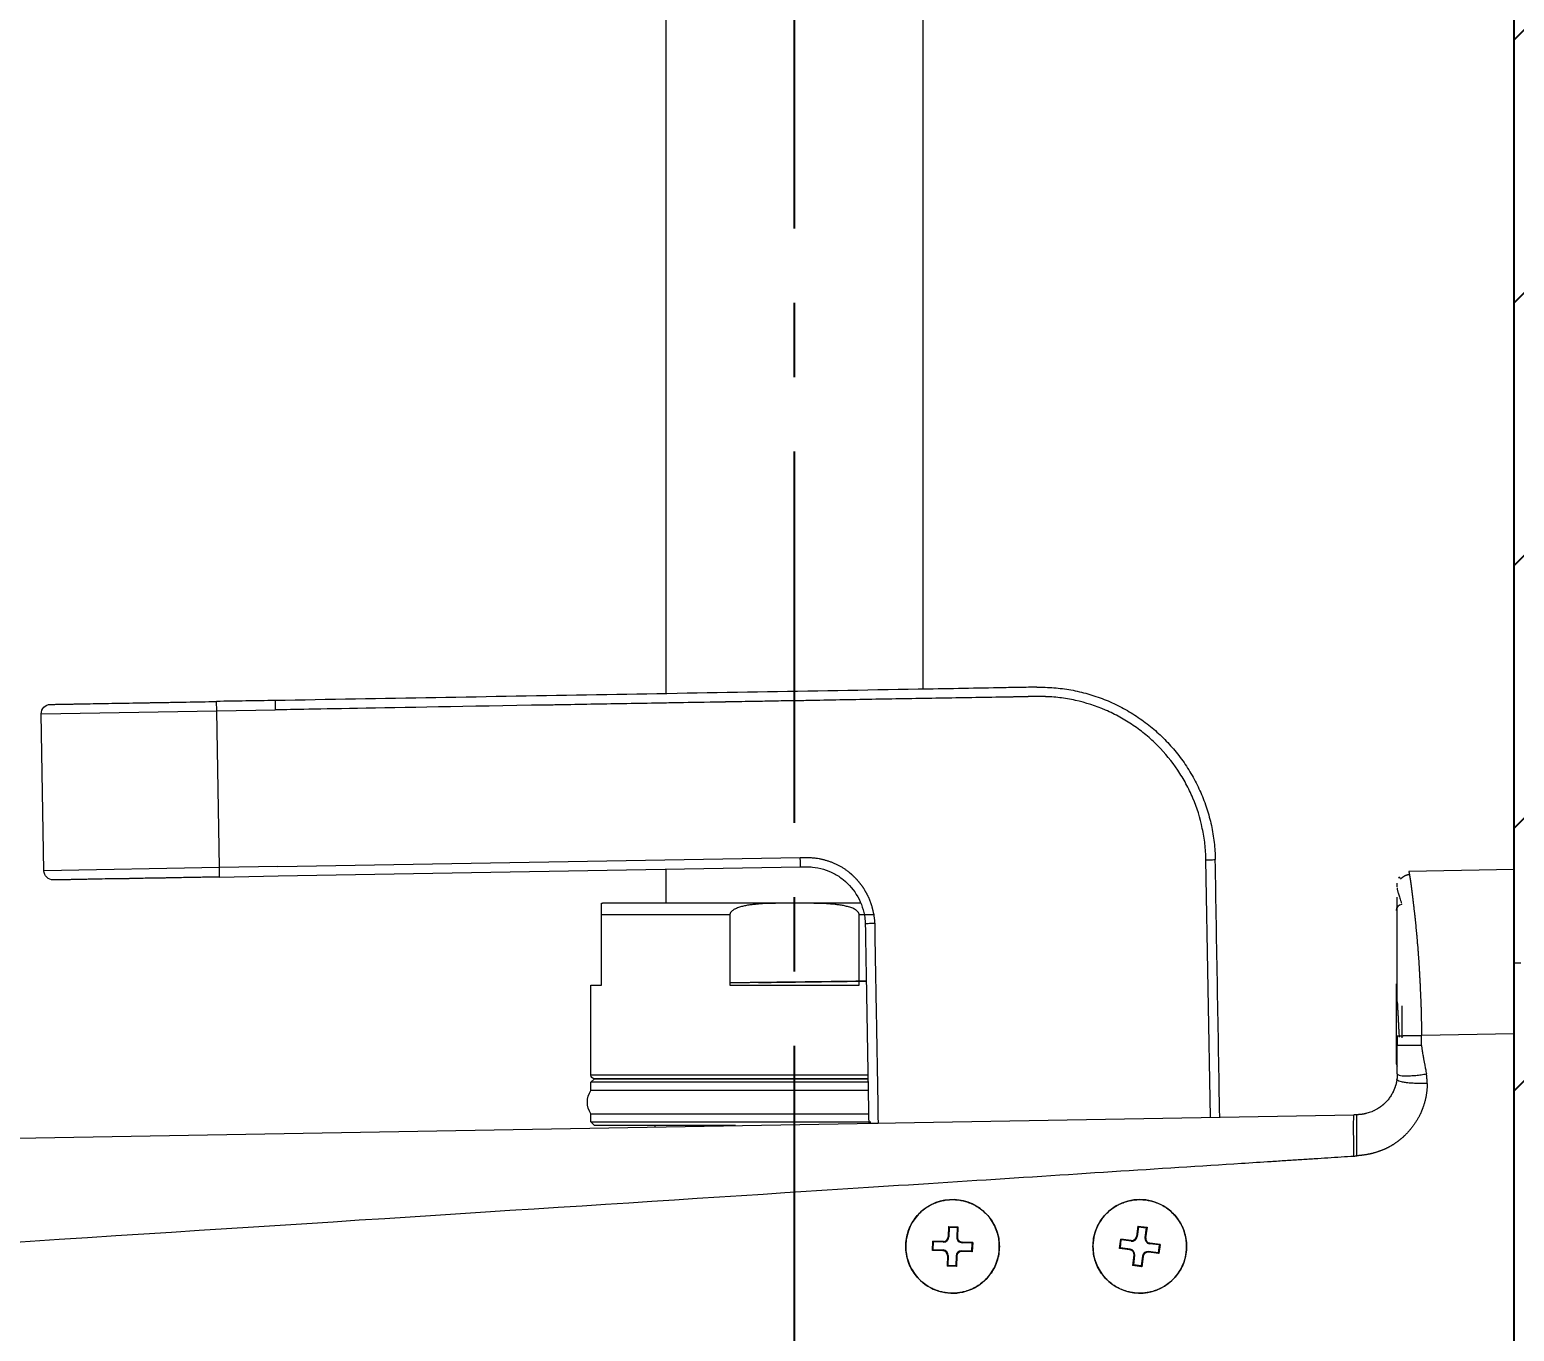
# Model space of a CAD drawing. Header units: millimetres. Extents: x 11618 to 13994, y -5897 to -2537.
# Drawn here: x 13408 to 13534.9, y -4707.7 to -4596.5 of the extents above; entities that cross this region are included whole.
import ezdxf

# ---------------------------------------------------------------- set-up
doc = ezdxf.new("R2010")
doc.units = ezdxf.units.MM
doc.linetypes.add('CENTERX2', pattern=[101.6, 63.5, -12.7, 12.7, -12.7])
doc.layers.add('CENTER', color=1, linetype='CENTERX2')
doc.layers.add('hatch', color=2, linetype='Continuous')
doc.layers.add('DIM', color=3, linetype='Continuous', lineweight=13)
doc.styles.get("Standard").update_dxf_attribs({"font": 'arial.ttf'})
doc.dimstyles.get("Standard").update_dxf_attribs({"dimtxt": 0.18, "dimasz": 0.18, "dimexe": 0.18, "dimexo": 0.0625, "dimgap": 0.09, "dimtad": 0, "dimtih": 1, "dimtoh": 1, "dimdec": 1, "dimdsep": 46, "dimtxsty": 'Standard', "dimcen": 0.09, "dimadec": 0, "dimazin": 0, "dimtfac": 1, "dimtdec": 1, "dimtofl": 0, "dimtmove": 0, "dimatfit": 3, "dimfxl": 1, "dimtolj": 1, "dimtzin": 0, "dimarcsym": 0})

# ---------------------------------------------------------------- blocks, each defined once
blk = doc.blocks.new('*D5')
at = {"layer": 'Defpoints', "color": 0, "transparency": 16777216}
for p in [(13534.89, -4567.2), (13534.89, -4567.2), (13403.88, -4691.73)]:
    blk.add_point(p, dxfattribs=at)
at = {"layer": 'DIM', "color": 0, "lineweight": -2, "transparency": 16777216}
for p, q in [((13403.88, -4567.2), (13385.88, -4567.2)), ((13403.88, -4691.67), (13403.88, -4567.02)), ((13516.89, -4567.2), (13421.88, -4567.2)), ((13534.89, -4567.13), (13534.89, -4567.02))]:
    blk.add_line(p, q, dxfattribs=at)
at = {"layer": 'DIM', "color": 0, "transparency": 16777216}
for points in [[(13421.88, -4564.2), (13421.88, -4570.2), (13403.88, -4567.2)], [(13516.89, -4564.2), (13516.89, -4570.2), (13534.89, -4567.2)]]:
    blk.add_solid(points, dxfattribs=at)
at = {"layer": 'DIM', "color": 3, "transparency": 16777216, "insert": (13363.58, -4567.2), "char_height": 18, "attachment_point": 5}
blk.add_mtext('\\A1;131', dxfattribs=at)

msp = doc.modelspace()

# ---------------------------------------------------------------- hatches: boundary and pattern name
at = {"layer": 'hatch'}
h = msp.add_hatch(dxfattribs=at)
h.set_pattern_fill('ANSI31', color=256, scale=5)
h.set_pattern_definition([(45, (-1601.865, 0), (-11.22532, 11.22532), [])])
h.paths.add_polyline_path([(13534.89, -5533.88), (13584.89, -5533.88), (13584.89, -3463.31), (13534.89, -3463.31)])

# ---------------------------------------------------------------- linework, layer by layer
msp.add_line((13534.89, -5533.88), (13534.89, -3391.9))
at = {"linetype": 'Continuous', "lineweight": 18, "extrusion": (-1, -2.22045e-16, 0)}
for p, q in [((13462.39, -4182.7), (13462.39, -4653.2)), ((13484.39, -4652.82), (13484.39, -4182.72)), ((13409.25, -4668.34), (13409.02, -4654.94)), ((13429.26, -4668.79), (13473.89, -4668.01)), ((13462.39, -4668.21), (13462.39, -4671.1)), ((13534.89, -4668.24), (13525.87, -4668.4)), ((13534.89, -4682.27), (13534.89, -4668.24)), ((13424.26, -4668.88), (13429.26, -4668.79)), ((13456.89, -4678.11), (13456.89, -4672.11)), ((13479.04, -4671.11), (13456.99, -4671.11)), ((13467.87, -4672.11), (13467.87, -4678.11)), ((13478.92, -4678.11), (13478.92, -4672.11)), ((13535.44, -4676.24), (13534.89, -4676.24)), ((13455.99, -4678.11), (13456.89, -4678.11)), ((13455.99, -4685.81), (13455.99, -4678.11)), ((13467.87, -4678.11), (13478.92, -4678.11)), ((13524.79, -4678), (13524.79, -4684.74)), ((13534.89, -4809.73), (13534.89, -4682.27)), ((13455.99, -4686.41), (13456.29, -4686.11)), ((13456.29, -4686.11), (13479.71, -4686.11)), ((13479.67, -4686.11), (13456.29, -4686.11)), ((13479.67, -4686.41), (13455.99, -4686.41)), ((13455.99, -4687.11), (13455.99, -4686.41)), ((13479.68, -4687.11), (13455.99, -4687.11)), ((13404.37, -4691.23), (13521.19, -4689.19)), ((13455.99, -4689.81), (13455.99, -4689.11)), ((13455.99, -4689.11), (13479.76, -4689.11)), ((13456.29, -4690.11), (13455.99, -4689.81)), ((13455.99, -4689.81), (13479.92, -4689.81)), ((13468.35, -4690.11), (13456.29, -4690.11)), ((13461.49, -4690.23), (13461.49, -4690.11)), ((13486.55, -4698.73), (13486.52, -4699.63)), ((13486.61, -4698.79), (13486.55, -4698.73)), ((13486.55, -4698.73), (13487.35, -4698.76)), ((13486.61, -4698.79), (13486.58, -4699.63)), ((13486.61, -4698.79), (13487.29, -4698.82)), ((13487.29, -4698.82), (13487.26, -4699.65)), ((13487.29, -4698.82), (13487.35, -4698.76)), ((13487.35, -4698.76), (13487.32, -4699.66)), ((13502.72, -4698.7), (13502.6, -4699.6)), ((13502.77, -4698.77), (13502.66, -4699.6)), ((13502.77, -4698.77), (13502.72, -4698.7)), ((13502.72, -4698.7), (13503.51, -4698.81)), ((13502.77, -4698.77), (13503.44, -4698.86)), ((13503.51, -4698.81), (13503.39, -4699.7)), ((13503.44, -4698.86), (13503.51, -4698.81)), ((13485.18, -4700.78), (13485.21, -4699.98)), ((13485.27, -4700.05), (13485.21, -4699.98)), ((13486.11, -4700.01), (13485.21, -4699.98)), ((13485.24, -4700.72), (13485.27, -4700.05)), ((13486.1, -4700.08), (13485.27, -4700.05)), ((13488.61, -4700.1), (13487.71, -4700.07)), ((13501.15, -4700.62), (13501.26, -4699.82)), ((13501.23, -4700.56), (13501.31, -4699.89)), ((13502.15, -4699.94), (13501.26, -4699.82)), ((13501.31, -4699.89), (13501.26, -4699.82)), ((13502.14, -4700), (13501.31, -4699.89)), ((13503.44, -4698.86), (13503.33, -4699.69)), ((13485.24, -4700.72), (13485.18, -4700.78)), ((13486.08, -4700.81), (13485.18, -4700.78)), ((13486.08, -4700.75), (13485.24, -4700.72)), ((13486.46, -4701.23), (13486.43, -4702.13)), ((13486.53, -4701.23), (13486.5, -4702.07)), ((13487.2, -4701.25), (13487.17, -4702.09)), ((13487.26, -4701.25), (13487.23, -4702.15)), ((13488.52, -4700.84), (13487.68, -4700.81)), ((13488.58, -4700.9), (13487.68, -4700.87)), ((13488.54, -4700.16), (13487.7, -4700.13)), ((13488.54, -4700.16), (13488.52, -4700.84)), ((13488.52, -4700.84), (13488.58, -4700.9)), ((13488.54, -4700.16), (13488.61, -4700.1)), ((13488.61, -4700.1), (13488.58, -4700.9)), ((13501.23, -4700.56), (13501.15, -4700.62)), ((13502.05, -4700.73), (13501.15, -4700.62)), ((13502.06, -4700.67), (13501.23, -4700.56)), ((13502.39, -4701.18), (13502.27, -4702.07)), ((13502.45, -4701.19), (13502.35, -4702.02)), ((13503.12, -4701.28), (13503.01, -4702.11)), ((13503.18, -4701.29), (13503.07, -4702.18)), ((13504.53, -4701.06), (13503.63, -4700.94)), ((13504.47, -4700.99), (13503.64, -4700.88)), ((13504.56, -4700.32), (13503.73, -4700.21)), ((13504.63, -4700.27), (13503.74, -4700.15)), ((13504.56, -4700.32), (13504.47, -4700.99)), ((13504.47, -4700.99), (13504.53, -4701.06)), ((13504.63, -4700.27), (13504.53, -4701.06)), ((13504.56, -4700.32), (13504.63, -4700.27)), ((13486.5, -4702.07), (13486.43, -4702.13)), ((13487.23, -4702.15), (13486.43, -4702.13)), ((13487.17, -4702.09), (13486.5, -4702.07)), ((13487.17, -4702.09), (13487.23, -4702.15)), ((13502.35, -4702.02), (13502.27, -4702.07)), ((13503.07, -4702.18), (13502.27, -4702.07)), ((13503.01, -4702.11), (13502.35, -4702.02)), ((13503.01, -4702.11), (13503.07, -4702.18))]:
    msp.add_line(p, q, dxfattribs=at)
at = {"linetype": 'Continuous', "lineweight": 13, "extrusion": (-1, -2.22045e-16, 0)}
for p, q in [((13424.02, -4654.68), (13424, -4653.88)), ((13409.02, -4654.94), (13424.02, -4654.68)), ((13424.02, -4654.68), (13429.01, -4654.6)), ((13424.25, -4668.08), (13424.02, -4654.68)), ((13424.25, -4668.08), (13409.25, -4668.34)), ((13429.25, -4667.99), (13424.25, -4668.08)), ((13424.26, -4668.88), (13424.25, -4668.08)), ((13429.25, -4667.99), (13473.88, -4667.21)), ((13508.92, -4689.41), (13508.54, -4667.41)), ((13467.87, -4672.11), (13456.89, -4672.11)), ((13480.21, -4672.11), (13478.92, -4672.11)), ((13525.29, -4679.89), (13525.29, -4682.61)), ((13534.89, -4682.27), (13526.96, -4682.41)), ((13479.66, -4685.81), (13455.99, -4685.81)), ((13486.1, -4700.08), (13486.11, -4700.01)), ((13486.58, -4699.63), (13486.52, -4699.63)), ((13487.26, -4699.65), (13487.32, -4699.66)), ((13487.7, -4700.13), (13487.71, -4700.07)), ((13502.14, -4700), (13502.15, -4699.94)), ((13502.66, -4699.6), (13502.6, -4699.6)), ((13503.33, -4699.69), (13503.39, -4699.7)), ((13486.08, -4700.75), (13486.08, -4700.81)), ((13486.53, -4701.23), (13486.46, -4701.23)), ((13487.2, -4701.25), (13487.26, -4701.25)), ((13487.68, -4700.81), (13487.68, -4700.87)), ((13502.06, -4700.67), (13502.05, -4700.73)), ((13502.45, -4701.19), (13502.39, -4701.18)), ((13503.12, -4701.28), (13503.18, -4701.29)), ((13503.64, -4700.88), (13503.63, -4700.94)), ((13503.73, -4700.21), (13503.74, -4700.15))]:
    msp.add_line(p, q, dxfattribs=at)
at = {"linetype": 'Continuous', "lineweight": 18, "extrusion": (0, 0, -1)}
for centre, radius, start, end in [((-13409.82, -4654.93), 0.8, 359, 89), ((-13410.05, -4668.33), 0.8, 269, 359), ((-13456.99, -4672.11), 1, 84.2608, 90), ((-13456.29, -4685.81), 0.3, 270, 0), ((-13457.51, -4688.11), 1.82, 326.6015, 33.3985)]:
    msp.add_arc(centre, radius, start, end, dxfattribs=at)
at = {"linetype": 'Continuous', "lineweight": 18}
for centre, radius, start, end in [((13525.29, -4671.74), 0.5, 90, 180), ((13525.29, -4684.74), 0.5, 180, 215.28), ((13486.89, -4700.44), 4, 357.9645, 177.9645), ((13502.89, -4700.44), 4, 352.5358, 172.5358), ((13486.12, -4699.61), 0.463, 267.9645, 357.9645), ((13486.12, -4699.61), 0.4, 267.9645, 357.9645), ((13487.72, -4699.67), 0.463, 177.9645, 267.9645), ((13487.72, -4699.67), 0.4, 177.9645, 267.9645), ((13502.89, -4700.44), 4, 172.5358, 352.5358), ((13502.2, -4699.54), 0.463, 262.5358, 352.5358), ((13502.2, -4699.54), 0.4, 262.5358, 352.5358), ((13503.79, -4699.75), 0.463, 172.5358, 262.5358), ((13503.79, -4699.75), 0.4, 172.5358, 262.5358), ((13486.89, -4700.44), 4, 177.9645, 357.9645), ((13486.06, -4701.21), 0.463, 357.9645, 87.9645), ((13486.06, -4701.21), 0.4, 357.9645, 87.9645), ((13487.66, -4701.27), 0.463, 87.9645, 177.9645), ((13487.66, -4701.27), 0.4, 87.9645, 177.9645), ((13502, -4701.13), 0.4, 352.5358, 82.5358), ((13502, -4701.13), 0.463, 352.5358, 82.5358), ((13503.58, -4701.34), 0.463, 82.5358, 172.5358), ((13503.58, -4701.34), 0.4, 82.5358, 172.5358)]:
    msp.add_arc(centre, radius, start, end, dxfattribs=at)
for points, degree, knots in [([(13494.08, -4652.66), (13493.99, -4652.66), (13493.76, -4652.66), (13493.25, -4652.67), (13492.54, -4652.69), (13491.68, -4652.7), (13489.97, -4652.73), (13487.39, -4652.78), (13480.52, -4652.9), (13470.22, -4653.08), (13451.9, -4653.4), (13438.16, -4653.64), (13429, -4653.8)], 3, [0, 0, 0, 0, 0.003853, 0.01045, 0.023644, 0.036838, 0.050032, 0.102808, 0.155584, 0.366688, 0.577792, 1, 1, 1, 1]), ([(13494.08, -4652.66), (13494.57, -4652.65), (13495.06, -4652.67), (13496.04, -4652.75), (13496.53, -4652.81), (13497.49, -4652.98), (13497.97, -4653.1), (13498.92, -4653.36), (13499.38, -4653.52), (13500.3, -4653.88), (13500.74, -4654.08), (13501.62, -4654.53), (13502.04, -4654.78), (13502.87, -4655.31), (13503.27, -4655.59), (13504.04, -4656.2), (13504.41, -4656.53), (13505.12, -4657.21), (13505.45, -4657.57), (13506.09, -4658.31), (13506.39, -4658.7), (13506.95, -4659.51), (13507.21, -4659.93), (13507.68, -4660.78), (13507.9, -4661.22), (13508.29, -4662.12), (13508.47, -4662.58), (13508.77, -4663.52), (13508.9, -4663.99), (13509.11, -4664.95), (13509.19, -4665.44), (13509.3, -4666.41), (13509.33, -4666.9), (13509.34, -4667.39)], 3, [0, 0, 0, 0, 0.0625, 0.0625, 0.125, 0.125, 0.1875, 0.1875, 0.25, 0.25, 0.3125, 0.3125, 0.375, 0.375, 0.4375, 0.4375, 0.5, 0.5, 0.5625, 0.5625, 0.625, 0.625, 0.6875, 0.6875, 0.75, 0.75, 0.8125, 0.8125, 0.875, 0.875, 0.9375, 0.9375, 1, 1, 1, 1]), ([(13409.8, -4654.13), (13409.8, -4654.13), (13409.83, -4654.13), (13409.92, -4654.13), (13409.98, -4654.13), (13410.01, -4654.13), (13410.02, -4654.13), (13410.03, -4654.13), (13410.04, -4654.13), (13410.12, -4654.13), (13410.28, -4654.12), (13410.52, -4654.12), (13410.66, -4654.12), (13410.73, -4654.11), (13410.76, -4654.11), (13410.78, -4654.11), (13410.79, -4654.11), (13410.98, -4654.11), (13411.27, -4654.11), (13411.68, -4654.1), (13411.89, -4654.09), (13411.99, -4654.09), (13412.05, -4654.09), (13412.08, -4654.09), (13412.65, -4654.08), (13413.27, -4654.07), (13414.31, -4654.05), (13414.85, -4654.04), (13415.53, -4654.03), (13415.88, -4654.02), (13416.03, -4654.02), (13416.13, -4654.02), (13416.18, -4654.02), (13416.63, -4654.01), (13417.25, -4654), (13418, -4653.99), (13418.39, -4653.98), (13418.58, -4653.98), (13418.66, -4653.98), (13418.72, -4653.98), (13418.75, -4653.97), (13419.2, -4653.97), (13419.85, -4653.96), (13420.63, -4653.94), (13421.02, -4653.93), (13421.22, -4653.93), (13421.31, -4653.93), (13421.36, -4653.93), (13421.39, -4653.93), (13422.27, -4653.91), (13423.13, -4653.9), (13424, -4653.88)], 3, [0, 0, 0, 0, 0.0625, 0.09375, 0.109375, 0.117187, 0.121094, 0.121094, 0.125, 0.125, 0.1875, 0.21875, 0.234375, 0.242187, 0.246094, 0.246094, 0.25, 0.25, 0.3125, 0.34375, 0.359375, 0.367187, 0.367187, 0.375, 0.375, 0.5, 0.5, 0.5625, 0.59375, 0.609375, 0.617187, 0.617187, 0.625, 0.625, 0.6875, 0.71875, 0.734375, 0.742188, 0.746094, 0.746094, 0.75, 0.75, 0.8125, 0.84375, 0.859375, 0.867188, 0.871094, 0.871094, 0.875, 0.875, 1, 1, 1, 1]), ([(13473.88, -4667.21), (13475.17, -4667.15), (13477.31, -4667.84), (13478.17, -4668.57), (13478.58, -4668.93), (13478.95, -4669.38), (13479.32, -4669.85), (13479.58, -4670.36), (13479.86, -4670.89), (13480.02, -4671.51), (13480.18, -4672.11), (13480.24, -4672.82)], 2, [0, 0, 0, 0.25, 0.5, 0.5, 0.625, 0.625, 0.75, 0.75, 0.875, 0.875, 1, 1, 1]), ([(13473.89, -4668.01), (13473.99, -4668.01), (13474.14, -4668.01), (13474.29, -4668.01), (13474.35, -4668.01)], 3, [0, 0, 0, 0, 0.611865, 1, 1, 1, 1]), ([(13474.35, -4668.01), (13474.38, -4668.01), (13474.45, -4668.01), (13474.56, -4668.01), (13474.72, -4668.01), (13475.15, -4668.04), (13475.87, -4668.19), (13476.76, -4668.55), (13477.84, -4669.25), (13478.9, -4670.51), (13479.36, -4671.9), (13479.43, -4672.69), (13479.43, -4672.85)], 3, [0, 0, 0, 0, 0.011297, 0.026744, 0.042191, 0.073085, 0.196661, 0.320238, 0.443815, 0.690968, 0.938121, 1, 1, 1, 1]), ([(13424.26, -4668.88), (13423.83, -4668.89), (13423.18, -4668.9), (13422.43, -4668.91), (13422.05, -4668.92), (13421.87, -4668.92), (13421.79, -4668.92), (13421.73, -4668.92), (13421.71, -4668.93), (13421.23, -4668.93), (13420.56, -4668.95), (13419.79, -4668.96), (13419.41, -4668.97), (13419.22, -4668.97), (13419.14, -4668.97), (13419.09, -4668.97), (13419.07, -4668.97), (13418.59, -4668.98), (13417.94, -4668.99), (13417.21, -4669), (13416.85, -4669.01), (13416.7, -4669.01), (13416.59, -4669.01), (13416.55, -4669.02), (13415.67, -4669.03), (13414.92, -4669.04), (13413.88, -4669.06), (13413.39, -4669.07), (13412.87, -4669.08), (13412.62, -4669.08), (13412.52, -4669.09), (13412.45, -4669.09), (13412.41, -4669.09), (13412.12, -4669.09), (13411.76, -4669.1), (13411.39, -4669.11), (13411.22, -4669.11), (13411.14, -4669.11), (13411.11, -4669.11), (13411.08, -4669.11), (13411.07, -4669.11), (13410.89, -4669.11), (13410.67, -4669.12), (13410.47, -4669.12), (13410.38, -4669.12), (13410.34, -4669.12), (13410.32, -4669.12), (13410.31, -4669.12), (13410.31, -4669.12), (13410.14, -4669.13), (13410.07, -4669.13), (13410.07, -4669.13)], 3, [0, 0, 0, 0, 0.062509, 0.093763, 0.10939, 0.117204, 0.121111, 0.121111, 0.125018, 0.125018, 0.187527, 0.218781, 0.234408, 0.242222, 0.246129, 0.246129, 0.250035, 0.250035, 0.312544, 0.343799, 0.359426, 0.367239, 0.367239, 0.375053, 0.375053, 0.500071, 0.500071, 0.56258, 0.593834, 0.609461, 0.617275, 0.617275, 0.625088, 0.625088, 0.687597, 0.718852, 0.734479, 0.742292, 0.746199, 0.746199, 0.750106, 0.750106, 0.812615, 0.843869, 0.859496, 0.86731, 0.871217, 0.871217, 0.875124, 0.875124, 1, 1, 1, 1]), ([(13524.89, -4669.72), (13524.89, -4669.72), (13524.89, -4669.57), (13524.89, -4669.49), (13524.89, -4669.42), (13524.89, -4669.4)], 2, [0, 0, 0, 0.000062, 0.500031, 0.500031, 1, 1, 1]), ([(13525.87, -4668.4), (13525.87, -4668.4), (13525.87, -4668.4), (13525.87, -4668.4), (13525.88, -4668.4), (13525.88, -4668.4), (13525.88, -4668.4), (13525.88, -4668.4), (13525.88, -4668.4), (13525.88, -4668.41), (13525.88, -4668.41), (13525.88, -4668.41), (13525.88, -4668.41), (13525.88, -4668.42), (13525.88, -4668.42), (13525.88, -4668.43), (13525.88, -4668.43), (13525.88, -4668.43), (13525.88, -4668.44), (13525.89, -4668.45), (13525.89, -4668.45), (13525.89, -4668.46), (13525.89, -4668.46), (13525.89, -4668.47), (13525.89, -4668.48), (13525.89, -4668.49), (13525.9, -4668.49), (13525.9, -4668.5), (13525.9, -4668.51), (13525.9, -4668.52), (13525.9, -4668.53), (13525.91, -4668.54), (13525.91, -4668.55), (13525.91, -4668.56), (13525.91, -4668.58), (13525.92, -4668.59), (13525.92, -4668.6), (13525.92, -4668.62), (13525.92, -4668.63), (13525.93, -4668.64), (13525.93, -4668.66), (13525.93, -4668.68), (13525.93, -4668.69), (13525.94, -4668.71), (13525.94, -4668.73), (13525.94, -4668.75), (13525.95, -4668.76), (13525.95, -4668.78), (13525.95, -4668.8), (13525.96, -4668.82), (13525.96, -4668.85), (13525.96, -4668.87), (13525.97, -4668.89), (13525.97, -4668.91), (13525.97, -4668.94), (13525.98, -4668.96), (13525.98, -4668.99), (13525.99, -4669.01), (13525.99, -4669.04), (13525.99, -4669.07), (13526, -4669.1), (13526, -4669.13), (13526.01, -4669.16), (13526.01, -4669.19), (13526.02, -4669.22), (13526.02, -4669.25), (13526.03, -4669.28), (13526.03, -4669.32), (13526.04, -4669.35), (13526.04, -4669.39), (13526.05, -4669.42), (13526.05, -4669.46), (13526.06, -4669.5), (13526.06, -4669.54), (13526.07, -4669.58), (13526.07, -4669.62), (13526.08, -4669.66), (13526.08, -4669.7), (13526.09, -4669.74), (13526.1, -4669.79), (13526.1, -4669.83), (13526.11, -4669.88), (13526.11, -4669.93), (13526.12, -4669.98), (13526.13, -4670.02), (13526.13, -4670.07), (13526.14, -4670.13), (13526.15, -4670.18), (13526.15, -4670.23), (13526.16, -4670.28), (13526.17, -4670.34), (13526.17, -4670.4), (13526.18, -4670.45), (13526.19, -4670.51), (13526.19, -4670.57), (13526.2, -4670.63), (13526.21, -4670.69), (13526.22, -4670.75), (13526.22, -4670.82), (13526.23, -4670.88), (13526.24, -4670.95), (13526.25, -4671.01), (13526.26, -4671.08), (13526.26, -4671.15), (13526.27, -4671.22), (13526.28, -4671.29), (13526.29, -4671.36), (13526.3, -4671.44), (13526.31, -4671.51), (13526.31, -4671.59), (13526.32, -4671.66), (13526.33, -4671.74), (13526.34, -4671.82), (13526.35, -4671.9), (13526.36, -4671.98), (13526.37, -4672.07), (13526.38, -4672.15), (13526.39, -4672.24), (13526.4, -4672.32), (13526.41, -4672.41), (13526.42, -4672.51), (13526.43, -4672.62), (13526.44, -4672.75), (13526.46, -4672.88), (13526.47, -4673.01), (13526.48, -4673.14), (13526.49, -4673.27), (13526.51, -4673.4), (13526.52, -4673.53), (13526.53, -4673.67), (13526.54, -4673.8), (13526.56, -4673.93), (13526.57, -4674.07), (13526.58, -4674.2), (13526.59, -4674.34), (13526.6, -4674.48), (13526.61, -4674.61), (13526.63, -4674.75), (13526.64, -4674.89), (13526.65, -4675.02), (13526.66, -4675.16), (13526.67, -4675.3), (13526.68, -4675.44), (13526.69, -4675.58), (13526.7, -4675.72), (13526.71, -4675.86), (13526.72, -4675.99), (13526.73, -4676.13), (13526.74, -4676.27), (13526.75, -4676.41), (13526.75, -4676.55), (13526.76, -4676.69), (13526.77, -4676.83), (13526.78, -4676.97), (13526.79, -4677.11), (13526.8, -4677.25), (13526.8, -4677.38), (13526.81, -4677.52), (13526.82, -4677.66), (13526.83, -4677.8), (13526.83, -4677.93), (13526.84, -4678.07), (13526.85, -4678.21), (13526.85, -4678.34), (13526.86, -4678.48), (13526.86, -4678.62), (13526.87, -4678.75), (13526.88, -4678.89), (13526.88, -4679.02), (13526.89, -4679.15), (13526.89, -4679.29), (13526.9, -4679.42), (13526.9, -4679.55), (13526.91, -4679.68), (13526.91, -4679.82), (13526.92, -4679.95), (13526.92, -4680.08), (13526.92, -4680.2), (13526.93, -4680.33), (13526.93, -4680.46), (13526.93, -4680.59), (13526.94, -4680.72), (13526.94, -4680.84), (13526.94, -4680.97), (13526.94, -4681.09), (13526.95, -4681.22), (13526.95, -4681.34), (13526.95, -4681.46), (13526.95, -4681.58), (13526.95, -4681.7), (13526.95, -4681.82), (13526.95, -4681.94), (13526.96, -4682.06), (13526.96, -4682.18), (13526.96, -4682.3), (13526.96, -4682.37), (13526.96, -4682.41)], 3, [0, 0, 0, 0, 0.002665, 0.005355, 0.008072, 0.010815, 0.013584, 0.016378, 0.019199, 0.022046, 0.024918, 0.027817, 0.030742, 0.033692, 0.036669, 0.039672, 0.042701, 0.045755, 0.048836, 0.051943, 0.055076, 0.058235, 0.06142, 0.064631, 0.067868, 0.071131, 0.07442, 0.077735, 0.081076, 0.084443, 0.087836, 0.091255, 0.094701, 0.098172, 0.101669, 0.105193, 0.108742, 0.112318, 0.11592, 0.119547, 0.123201, 0.126881, 0.130587, 0.134318, 0.138076, 0.14186, 0.145671, 0.149507, 0.153369, 0.157257, 0.161172, 0.165112, 0.169078, 0.173071, 0.17709, 0.181134, 0.185205, 0.189302, 0.193425, 0.197574, 0.201749, 0.20595, 0.210177, 0.214431, 0.21871, 0.223015, 0.227347, 0.231705, 0.236088, 0.240498, 0.244934, 0.249396, 0.253884, 0.258398, 0.262938, 0.267505, 0.272097, 0.276716, 0.28136, 0.286031, 0.290728, 0.29545, 0.300199, 0.304974, 0.309775, 0.314603, 0.319456, 0.324335, 0.329241, 0.334172, 0.33913, 0.344114, 0.349124, 0.35416, 0.359222, 0.36431, 0.369424, 0.374565, 0.379731, 0.384924, 0.390142, 0.395387, 0.400658, 0.405955, 0.411278, 0.416627, 0.422002, 0.427404, 0.432831, 0.438285, 0.443764, 0.44927, 0.454802, 0.46036, 0.465944, 0.471554, 0.477191, 0.482853, 0.488541, 0.494256, 0.499997, 0.508075, 0.516116, 0.524118, 0.532081, 0.540006, 0.547893, 0.555742, 0.563552, 0.571324, 0.579058, 0.586753, 0.594411, 0.602029, 0.60961, 0.617152, 0.624657, 0.632122, 0.63955, 0.646939, 0.65429, 0.661603, 0.668878, 0.676115, 0.683313, 0.690473, 0.697595, 0.704679, 0.711724, 0.718732, 0.725701, 0.732632, 0.739525, 0.74638, 0.753197, 0.759975, 0.766716, 0.773418, 0.780083, 0.786709, 0.793297, 0.799848, 0.80636, 0.812834, 0.81927, 0.825668, 0.832028, 0.83835, 0.844635, 0.850881, 0.857089, 0.863259, 0.869392, 0.875486, 0.881543, 0.887561, 0.893542, 0.899485, 0.90539, 0.911257, 0.917087, 0.922878, 0.928632, 0.934348, 0.940027, 0.945667, 0.95127, 0.956835, 0.962362, 0.967852, 0.973304, 0.978719, 0.984095, 0.989434, 0.994736, 1, 1, 1, 1]), ([(13524.89, -4679.52), (13524.89, -4678.62), (13524.89, -4677.77), (13524.89, -4676.82), (13524.89, -4675.98), (13524.89, -4675.18), (13524.89, -4674.46), (13524.89, -4673.16), (13524.89, -4672.15), (13524.89, -4671.41), (13524.89, -4670.85), (13524.89, -4670.73), (13524.89, -4670.61)], 2, [0, 0, 0, 0.10994, 0.10994, 0.243402, 0.243402, 0.376864, 0.376864, 0.643789, 0.643789, 0.910714, 0.910714, 1, 1, 1]), ([(13456.89, -4672.11), (13456.89, -4672.08), (13456.89, -4672.05), (13456.89, -4672), (13456.89, -4671.99), (13456.89, -4671.96), (13456.89, -4671.95), (13456.89, -4671.92), (13456.89, -4671.91), (13456.89, -4671.88), (13456.89, -4671.87), (13456.89, -4671.83), (13456.89, -4671.81), (13456.89, -4671.77), (13456.89, -4671.75), (13456.89, -4671.72), (13456.89, -4671.71), (13456.89, -4671.7), (13456.89, -4671.69), (13456.89, -4671.65), (13456.89, -4671.62), (13456.89, -4671.56), (13456.89, -4671.54), (13456.89, -4671.5), (13456.89, -4671.48), (13456.89, -4671.44), (13456.89, -4671.42), (13456.89, -4671.39), (13456.89, -4671.38), (13456.89, -4671.34), (13456.89, -4671.31), (13456.89, -4671.27), (13456.89, -4671.26), (13456.89, -4671.23), (13456.89, -4671.21), (13456.89, -4671.19), (13456.89, -4671.18), (13456.89, -4671.16), (13456.89, -4671.15), (13456.89, -4671.13), (13456.89, -4671.13), (13456.89, -4671.12), (13456.89, -4671.12), (13456.89, -4671.12), (13456.89, -4671.11), (13456.89, -4671.11)], 3, [0, 0, 0, 0, 0.015665, 0.015665, 0.023497, 0.023497, 0.031329, 0.031329, 0.039161, 0.039161, 0.046994, 0.046994, 0.062658, 0.062658, 0.078323, 0.078323, 0.086155, 0.086155, 0.093987, 0.093987, 0.125316, 0.125316, 0.156645, 0.156645, 0.187974, 0.187974, 0.219304, 0.219304, 0.250633, 0.250633, 0.313291, 0.313291, 0.375949, 0.375949, 0.438607, 0.438607, 0.501265, 0.501265, 0.626582, 0.626582, 0.751898, 0.751898, 0.877214, 0.877214, 1, 1, 1, 1]), ([(13478.92, -4672.11), (13478.92, -4672.08), (13478.91, -4672.05), (13478.9, -4672), (13478.89, -4671.99), (13478.88, -4671.96), (13478.87, -4671.95), (13478.86, -4671.92), (13478.85, -4671.91), (13478.83, -4671.88), (13478.82, -4671.87), (13478.79, -4671.83), (13478.77, -4671.81), (13478.73, -4671.77), (13478.7, -4671.75), (13478.67, -4671.72), (13478.65, -4671.71), (13478.63, -4671.7), (13478.61, -4671.69), (13478.55, -4671.65), (13478.5, -4671.62), (13478.39, -4671.56), (13478.33, -4671.54), (13478.22, -4671.5), (13478.16, -4671.48), (13478.04, -4671.44), (13477.98, -4671.42), (13477.86, -4671.39), (13477.8, -4671.38), (13477.63, -4671.34), (13477.51, -4671.31), (13477.27, -4671.27), (13477.15, -4671.26), (13476.91, -4671.23), (13476.79, -4671.21), (13476.55, -4671.19), (13476.42, -4671.18), (13476.06, -4671.16), (13475.82, -4671.15), (13475.33, -4671.13), (13475.09, -4671.13), (13474.6, -4671.12), (13474.36, -4671.12), (13473.87, -4671.12), (13473.63, -4671.11), (13473.14, -4671.11), (13472.9, -4671.12), (13472.42, -4671.12), (13472.17, -4671.12), (13471.69, -4671.13), (13471.44, -4671.13), (13470.96, -4671.15), (13470.71, -4671.16), (13470.35, -4671.18), (13470.23, -4671.19), (13469.99, -4671.22), (13469.87, -4671.23), (13469.62, -4671.26), (13469.5, -4671.27), (13469.26, -4671.32), (13469.15, -4671.34), (13468.97, -4671.38), (13468.91, -4671.39), (13468.79, -4671.43), (13468.73, -4671.44), (13468.62, -4671.48), (13468.56, -4671.5), (13468.45, -4671.54), (13468.39, -4671.57), (13468.31, -4671.61), (13468.28, -4671.62), (13468.23, -4671.65), (13468.2, -4671.67), (13468.15, -4671.7), (13468.13, -4671.72), (13468.08, -4671.75), (13468.05, -4671.77), (13468.01, -4671.81), (13467.99, -4671.84), (13467.96, -4671.87), (13467.95, -4671.88), (13467.93, -4671.91), (13467.92, -4671.93), (13467.9, -4671.96), (13467.89, -4671.98), (13467.89, -4671.99), (13467.89, -4672), (13467.88, -4672.01), (13467.87, -4672.05), (13467.87, -4672.08), (13467.87, -4672.11)], 3, [0, 0, 0, 0, 0.007812, 0.007812, 0.011719, 0.011719, 0.015625, 0.015625, 0.019531, 0.019531, 0.023437, 0.023437, 0.03125, 0.03125, 0.039062, 0.039062, 0.042969, 0.042969, 0.046875, 0.046875, 0.0625, 0.0625, 0.078125, 0.078125, 0.09375, 0.09375, 0.109375, 0.109375, 0.125, 0.125, 0.15625, 0.15625, 0.1875, 0.1875, 0.21875, 0.21875, 0.25, 0.25, 0.3125, 0.3125, 0.375, 0.375, 0.4375, 0.4375, 0.5, 0.5, 0.5625, 0.5625, 0.625, 0.625, 0.6875, 0.6875, 0.75, 0.75, 0.78125, 0.78125, 0.8125, 0.8125, 0.84375, 0.84375, 0.875, 0.875, 0.890625, 0.890625, 0.90625, 0.90625, 0.921875, 0.921875, 0.9375, 0.9375, 0.945312, 0.945312, 0.953125, 0.953125, 0.960937, 0.960937, 0.96875, 0.96875, 0.976562, 0.976562, 0.980469, 0.980469, 0.984375, 0.988281, 0.988281, 0.990234, 0.990234, 0.992188, 0.992188, 1, 1, 1, 1]), ([(13479.43, -4672.92), (13479.43, -4672.98), (13479.44, -4673.13), (13479.44, -4673.39), (13479.45, -4673.66), (13479.45, -4674.03), (13479.47, -4675.04), (13479.51, -4677.43), (13479.6, -4682.57), (13479.68, -4686.98), (13479.73, -4689.92)], 3, [0, 0, 0, 0, 0.011523, 0.027727, 0.043932, 0.060136, 0.092546, 0.222182, 0.481455, 1, 1, 1, 1]), ([(13524.89, -4682.45), (13524.89, -4682.45), (13524.89, -4682.45), (13524.89, -4682.45), (13524.89, -4682.45), (13524.89, -4682.45), (13524.89, -4682.45), (13524.9, -4682.45), (13524.9, -4682.45), (13524.9, -4682.45), (13524.9, -4682.45), (13524.9, -4682.45), (13524.9, -4682.45), (13524.91, -4682.45), (13524.91, -4682.45), (13524.91, -4682.45), (13524.91, -4682.45), (13524.92, -4682.45), (13524.92, -4682.45), (13524.93, -4682.45), (13524.93, -4682.45), (13524.93, -4682.45), (13524.94, -4682.44), (13524.94, -4682.44), (13524.95, -4682.44), (13524.95, -4682.44), (13524.96, -4682.44), (13524.97, -4682.44), (13524.97, -4682.44), (13524.98, -4682.44), (13524.99, -4682.44), (13524.99, -4682.44), (13525, -4682.44), (13525.01, -4682.44), (13525.02, -4682.44), (13525.03, -4682.44), (13525.04, -4682.44), (13525.05, -4682.44), (13525.06, -4682.44), (13525.07, -4682.44), (13525.08, -4682.44), (13525.09, -4682.44), (13525.1, -4682.44), (13525.11, -4682.44), (13525.13, -4682.44), (13525.14, -4682.44), (13525.15, -4682.44), (13525.17, -4682.44), (13525.18, -4682.44), (13525.2, -4682.44), (13525.21, -4682.44), (13525.23, -4682.44), (13525.24, -4682.44), (13525.26, -4682.44), (13525.28, -4682.44), (13525.29, -4682.44), (13525.31, -4682.44), (13525.33, -4682.44), (13525.35, -4682.44), (13525.37, -4682.44), (13525.39, -4682.44), (13525.41, -4682.43), (13525.43, -4682.43), (13525.45, -4682.43), (13525.48, -4682.43), (13525.5, -4682.43), (13525.52, -4682.43), (13525.55, -4682.43), (13525.57, -4682.43), (13525.59, -4682.43), (13525.62, -4682.43), (13525.65, -4682.43), (13525.67, -4682.43), (13525.7, -4682.43), (13525.73, -4682.43), (13525.76, -4682.43), (13525.78, -4682.43), (13525.81, -4682.43), (13525.84, -4682.43), (13525.87, -4682.43), (13525.9, -4682.43), (13525.94, -4682.43), (13525.97, -4682.43), (13526, -4682.43), (13526.03, -4682.43), (13526.07, -4682.42), (13526.1, -4682.42), (13526.14, -4682.42), (13526.17, -4682.42), (13526.21, -4682.42), (13526.24, -4682.42), (13526.28, -4682.42), (13526.31, -4682.42), (13526.35, -4682.42), (13526.39, -4682.42), (13526.43, -4682.42), (13526.47, -4682.42), (13526.5, -4682.42), (13526.54, -4682.42), (13526.58, -4682.42), (13526.62, -4682.42), (13526.66, -4682.42), (13526.7, -4682.42), (13526.75, -4682.42), (13526.79, -4682.42), (13526.83, -4682.41), (13526.87, -4682.41), (13526.91, -4682.41), (13526.94, -4682.41), (13526.96, -4682.41)], 3, [0, 0, 0, 0, 0.005626, 0.011323, 0.017089, 0.022925, 0.028831, 0.034807, 0.040853, 0.04697, 0.053156, 0.059413, 0.06574, 0.072138, 0.078606, 0.085145, 0.091754, 0.098433, 0.105183, 0.112004, 0.118896, 0.125858, 0.132891, 0.139994, 0.147168, 0.154413, 0.161728, 0.169114, 0.176571, 0.184098, 0.191696, 0.199365, 0.207104, 0.214913, 0.222792, 0.230742, 0.238762, 0.246853, 0.255013, 0.263243, 0.271543, 0.279913, 0.288352, 0.296861, 0.305439, 0.314087, 0.322804, 0.33159, 0.340444, 0.349368, 0.358361, 0.367422, 0.376552, 0.38575, 0.395017, 0.404353, 0.413757, 0.423229, 0.43277, 0.44238, 0.452058, 0.461805, 0.471621, 0.481507, 0.491461, 0.501486, 0.51158, 0.521745, 0.531981, 0.542288, 0.552667, 0.563117, 0.573639, 0.584233, 0.594899, 0.605638, 0.616449, 0.627333, 0.638289, 0.649317, 0.660418, 0.671591, 0.682837, 0.694154, 0.705544, 0.717005, 0.728538, 0.740143, 0.751818, 0.763565, 0.775382, 0.787269, 0.799227, 0.811255, 0.823352, 0.835519, 0.847755, 0.860061, 0.872436, 0.884879, 0.897392, 0.909974, 0.922624, 0.935345, 0.948134, 0.960994, 0.973925, 0.986926, 1, 1, 1, 1]), ([(13524.89, -4685.69), (13524.89, -4685.51), (13524.89, -4685.3), (13524.89, -4685.13), (13524.89, -4685.06), (13524.89, -4685.03), (13524.89, -4685.02), (13524.89, -4685.02), (13524.89, -4685.01), (13524.89, -4685.01), (13524.89, -4684.91), (13524.89, -4684.75), (13524.89, -4684.58), (13524.89, -4684.49), (13524.89, -4684.44), (13524.89, -4684.42), (13524.89, -4684.41), (13524.89, -4684.4), (13524.89, -4683.88), (13524.89, -4683.51), (13524.89, -4683.27)], 3, [0, 0, 0, 0, 0.125, 0.1875, 0.21875, 0.234375, 0.242188, 0.246094, 0.246094, 0.25, 0.25, 0.375, 0.4375, 0.46875, 0.484375, 0.492188, 0.492188, 0.5, 0.5, 1, 1, 1, 1]), ([(13526.96, -4683.27), (13526.95, -4683.27), (13526.93, -4683.27), (13526.91, -4683.27), (13526.88, -4683.27), (13526.86, -4683.27), (13526.83, -4683.27), (13526.79, -4683.27), (13526.76, -4683.27), (13526.72, -4683.27), (13526.69, -4683.27), (13526.65, -4683.27), (13526.61, -4683.27), (13526.56, -4683.27), (13526.52, -4683.27), (13526.47, -4683.27), (13526.43, -4683.27), (13526.38, -4683.27), (13526.32, -4683.28), (13526.27, -4683.28), (13526.22, -4683.28), (13526.17, -4683.28), (13526.11, -4683.28), (13526.06, -4683.28), (13525.98, -4683.28), (13525.9, -4683.28), (13525.79, -4683.28), (13525.68, -4683.28), (13525.57, -4683.28), (13525.5, -4683.28), (13525.42, -4683.28), (13525.31, -4683.28), (13525.17, -4683.28), (13525.07, -4683.28), (13525, -4683.28), (13524.97, -4683.28), (13524.94, -4683.28), (13524.92, -4683.27), (13524.91, -4683.27), (13524.9, -4683.27), (13524.9, -4683.27), (13524.89, -4683.27), (13524.89, -4683.27), (13524.89, -4683.27), (13524.89, -4683.27)], 3, [0, 0, 0, 0, 0.00695, 0.014444, 0.022488, 0.031089, 0.040254, 0.049991, 0.060309, 0.071214, 0.082716, 0.094824, 0.107547, 0.120894, 0.134875, 0.149496, 0.164765, 0.180689, 0.197273, 0.214525, 0.232451, 0.251057, 0.265066, 0.284462, 0.30932, 0.339717, 0.375723, 0.427854, 0.469357, 0.500051, 0.526263, 0.576932, 0.651606, 0.748975, 0.790701, 0.82846, 0.862347, 0.892458, 0.918906, 0.941811, 0.961282, 0.977417, 0.990299, 1, 1, 1, 1]), ([(13526.96, -4683.27), (13526.97, -4683.38), (13526.99, -4683.53), (13527.02, -4683.69), (13527.03, -4683.76), (13527.03, -4683.79), (13527.04, -4683.82), (13527.04, -4683.83), (13527.05, -4683.9), (13527.07, -4684.02), (13527.11, -4684.2), (13527.12, -4684.29), (13527.13, -4684.35), (13527.14, -4684.37), (13527.14, -4684.39), (13527.14, -4684.39), (13527.14, -4684.4), (13527.14, -4684.4), (13527.3, -4685.26), (13527.38, -4685.69), (13527.38, -4685.69)], 3, [0, 0, 0, 0, 0.125, 0.1875, 0.21875, 0.234375, 0.234375, 0.25, 0.25, 0.375, 0.4375, 0.46875, 0.484375, 0.492187, 0.496094, 0.498047, 0.498047, 0.5, 0.5, 1, 1, 1, 1]), ([(13524.89, -4685.69), (13524.89, -4685.7), (13524.89, -4685.72), (13524.89, -4685.75), (13524.89, -4685.78), (13524.89, -4685.82), (13524.89, -4685.85), (13524.89, -4685.89), (13524.88, -4685.92), (13524.88, -4685.96), (13524.88, -4686), (13524.88, -4686.03), (13524.87, -4686.07), (13524.87, -4686.11), (13524.86, -4686.14), (13524.86, -4686.15)], 3, [0, 0, 0, 0, 0.069727, 0.139543, 0.209947, 0.281417, 0.354416, 0.42939, 0.506725, 0.586268, 0.667515, 0.749974, 0.833173, 0.91666, 1, 1, 1, 1]), ([(13527.45, -4686.51), (13527.45, -4686.44), (13527.45, -4686.33), (13527.44, -4686.21), (13527.44, -4686.15), (13527.43, -4686.13), (13527.43, -4686.11), (13527.43, -4686.11), (13527.43, -4686.1), (13527.43, -4686.1), (13527.43, -4686.09), (13527.43, -4686.05), (13527.41, -4685.91), (13527.4, -4685.81), (13527.38, -4685.69)], 3, [0, 0, 0, 0, 0.25, 0.375, 0.4375, 0.46875, 0.484375, 0.492187, 0.492187, 0.5, 0.5, 0.75, 0.75, 1, 1, 1, 1]), ([(13524.86, -4686.15), (13524.86, -4686.16), (13524.86, -4686.18), (13524.85, -4686.2), (13524.85, -4686.23), (13524.85, -4686.26), (13524.84, -4686.29), (13524.84, -4686.31), (13524.83, -4686.34), (13524.83, -4686.37), (13524.82, -4686.4), (13524.81, -4686.43), (13524.81, -4686.46), (13524.8, -4686.49), (13524.79, -4686.52), (13524.79, -4686.55), (13524.78, -4686.58), (13524.77, -4686.61), (13524.76, -4686.64), (13524.75, -4686.67), (13524.74, -4686.7), (13524.73, -4686.73), (13524.72, -4686.76), (13524.71, -4686.8), (13524.7, -4686.83), (13524.69, -4686.86), (13524.68, -4686.89), (13524.67, -4686.92), (13524.65, -4686.96), (13524.64, -4686.99), (13524.63, -4687.02), (13524.61, -4687.06), (13524.6, -4687.09), (13524.58, -4687.13), (13524.57, -4687.16), (13524.55, -4687.19), (13524.51, -4687.27), (13524.45, -4687.39), (13524.36, -4687.55), (13524.26, -4687.7), (13524.16, -4687.84), (13524.05, -4687.97), (13523.94, -4688.09), (13523.83, -4688.2), (13523.74, -4688.28), (13523.68, -4688.33), (13523.65, -4688.36), (13523.62, -4688.39), (13523.59, -4688.41), (13523.56, -4688.43), (13523.53, -4688.46), (13523.5, -4688.48), (13523.47, -4688.5), (13523.44, -4688.53), (13523.41, -4688.55), (13523.38, -4688.57), (13523.35, -4688.59), (13523.31, -4688.61), (13523.28, -4688.63), (13523.25, -4688.65), (13523.22, -4688.67), (13523.17, -4688.7), (13523.09, -4688.75), (13523, -4688.8), (13522.9, -4688.85), (13522.81, -4688.89), (13522.67, -4688.95), (13522.5, -4689.01), (13522.32, -4689.06), (13522.2, -4689.09), (13522.12, -4689.11), (13522.07, -4689.12), (13522.03, -4689.13), (13521.98, -4689.14), (13521.94, -4689.14), (13521.9, -4689.15), (13521.86, -4689.16), (13521.81, -4689.16), (13521.77, -4689.17), (13521.72, -4689.17), (13521.67, -4689.18), (13521.62, -4689.18), (13521.58, -4689.18), (13521.53, -4689.19), (13521.49, -4689.19), (13521.47, -4689.19), (13521.45, -4689.19)], 3, [0, 0, 0, 0, 0.005346, 0.010792, 0.016336, 0.021971, 0.027692, 0.033494, 0.039369, 0.045311, 0.051313, 0.057367, 0.063469, 0.069622, 0.075828, 0.08209, 0.08841, 0.094792, 0.101239, 0.107755, 0.114342, 0.121003, 0.127736, 0.134541, 0.141418, 0.148365, 0.155383, 0.162469, 0.169624, 0.176846, 0.184134, 0.191488, 0.198907, 0.206388, 0.213932, 0.221537, 0.229202, 0.26724, 0.304391, 0.34054, 0.375522, 0.409361, 0.442269, 0.474477, 0.505683, 0.513613, 0.521517, 0.52939, 0.537227, 0.545025, 0.552778, 0.560482, 0.56814, 0.575771, 0.583396, 0.591036, 0.598713, 0.606448, 0.614264, 0.622174, 0.626174, 0.63738, 0.655995, 0.681923, 0.700971, 0.721345, 0.742998, 0.791601, 0.828517, 0.854187, 0.868894, 0.877303, 0.885705, 0.894107, 0.902549, 0.911092, 0.9198, 0.928712, 0.937842, 0.947202, 0.956725, 0.966216, 0.975469, 0.98429, 0.992519, 1, 1, 1, 1]), ([(13527.45, -4686.51), (13527.44, -4687.66), (13527.03, -4688.72), (13526.82, -4689.26), (13526.21, -4690.23), (13525.44, -4691.09), (13524.97, -4691.44), (13524.49, -4691.81), (13523.95, -4692.07), (13523.41, -4692.33), (13522.78, -4692.49), (13522.17, -4692.64), (13521.45, -4692.7)], 2, [0, 0, 0, 0.25, 0.25, 0.375, 0.5, 0.625, 0.625, 0.75, 0.75, 0.875, 0.875, 1, 1, 1]), ([(13479.73, -4689.92), (13479.73, -4689.92), (13479.76, -4689.92), (13480.01, -4689.91), (13480.34, -4689.91), (13480.53, -4689.9)], 3, [0, 0, 0, 0, 0.251052, 0.502105, 1, 1, 1, 1]), ([(13521.45, -4689.19), (13521.43, -4689.19), (13521.41, -4689.19), (13521.38, -4689.19), (13521.37, -4689.19), (13521.34, -4689.19), (13521.34, -4689.19), (13521.27, -4689.19), (13521.23, -4689.19), (13521.19, -4689.19)], 3, [0, 0, 0, 0, 0.25, 0.25, 0.375, 0.375, 0.5, 0.5, 1, 1, 1, 1]), ([(13521.43, -4690.22), (13521.43, -4689.87), (13521.43, -4689.34), (13521.45, -4689.19), (13521.45, -4689.19)], 3, [0, 0, 0, 0, 0.50071, 1, 1, 1, 1]), ([(13521.45, -4692.7), (13521.45, -4692.29), (13521.43, -4691.39), (13521.43, -4690.56), (13521.43, -4690.22), (13521.43, -4690.22)], 3, [0, 0, 0, 0, 0.498874, 0.999792, 1, 1, 1, 1]), ([(13521.19, -4692.72), (13521.24, -4692.72), (13521.28, -4692.72), (13521.36, -4692.7), (13521.4, -4692.7), (13521.45, -4692.7)], 3, [0, 0, 0, 0, 0.5, 0.5, 1, 1, 1, 1])]:
    msp.add_open_spline(points, degree=degree, knots=knots, dxfattribs=at)
for points, degree in [([(13429, -4653.8), (13427.33, -4653.82), (13425.67, -4653.85), (13424, -4653.88)], 3), ([(13509.72, -4689.39), (13509.66, -4685.73), (13509.53, -4678.39), (13509.4, -4671.06), (13509.34, -4667.39)], 3), ([(13525.13, -4668.97), (13525.04, -4668.89), (13524.99, -4668.96)], 2), ([(13525.13, -4668.95), (13525.04, -4668.89), (13525, -4668.95)], 2), ([(13525.92, -4668.67), (13525.48, -4668.74), (13525.17, -4669.05)], 2), ([(13525.92, -4668.67), (13525.48, -4668.74), (13525.17, -4669.06)], 2), ([(13524.89, -4669.81), (13524.85, -4669.99), (13525.26, -4671.12)], 2), ([(13479.43, -4672.85), (13479.43, -4672.87), (13479.43, -4672.89), (13479.43, -4672.92)], 3), ([(13524.89, -4679.53), (13525.05, -4682.57)], 1), ([(13524.89, -4682.45), (13524.89, -4682.72), (13524.89, -4683), (13524.89, -4683.27)], 3), ([(13419, -4795.27), (13405.11, -4700.23)], 1)]:
    msp.add_open_spline(points, degree=degree, dxfattribs=at)
at = {"linetype": 'Continuous', "lineweight": 13}
for points, knots in [([(13429, -4653.8), (13429, -4653.8), (13429, -4653.83), (13429, -4654.02), (13429.01, -4654.3), (13429.01, -4654.5), (13429.01, -4654.6)], [0, 0, 0, 0, 0.251186, 0.502371, 0.753557, 1, 1, 1, 1]), ([(13508.54, -4667.41), (13508.53, -4666.95), (13508.49, -4666.28), (13508.4, -4665.61), (13508.32, -4665.17), (13508.28, -4664.95), (13508.05, -4663.83), (13507.78, -4662.97), (13507.25, -4661.72), (13506.95, -4661.1), (13506.62, -4660.51), (13506.38, -4660.13), (13506.26, -4659.93), (13505.63, -4658.99), (13505.06, -4658.3), (13504.1, -4657.34), (13503.6, -4656.88), (13503.07, -4656.46), (13502.71, -4656.18), (13502.52, -4656.05), (13501.96, -4655.67), (13501.58, -4655.43), (13500.79, -4655), (13500.39, -4654.8), (13499.13, -4654.26), (13498.27, -4653.98), (13496.94, -4653.69), (13496.27, -4653.58), (13495.49, -4653.5), (13495.1, -4653.48), (13494.9, -4653.47), (13494.8, -4653.47), (13494.76, -4653.46), (13494.73, -4653.46), (13494.71, -4653.46), (13494.6, -4653.46), (13494.45, -4653.46), (13494.24, -4653.46), (13494.13, -4653.46), (13494.07, -4653.46), (13494.05, -4653.46), (13494.03, -4653.46), (13494.02, -4653.46), (13494.02, -4653.46), (13493.93, -4653.46), (13493.78, -4653.46), (13493.57, -4653.47), (13493.45, -4653.47), (13493.39, -4653.47), (13493.36, -4653.47), (13493.35, -4653.47), (13493.34, -4653.47), (13493.34, -4653.47), (13492.97, -4653.48), (13492.52, -4653.49), (13492.18, -4653.49), (13492.06, -4653.5), (13492.01, -4653.5), (13491.98, -4653.5), (13491.97, -4653.5), (13491.97, -4653.5), (13491.97, -4653.5), (13491.97, -4653.5), (13491.05, -4653.51), (13490.14, -4653.53), (13487.4, -4653.58), (13485.58, -4653.61), (13481.93, -4653.67), (13480.1, -4653.7), (13477.37, -4653.75), (13476, -4653.78), (13474.4, -4653.81), (13473.6, -4653.82), (13473.2, -4653.83), (13473.01, -4653.83), (13472.91, -4653.83), (13472.86, -4653.83), (13472.83, -4653.83), (13472.82, -4653.83), (13472.81, -4653.83), (13472.81, -4653.83), (13472.81, -4653.83), (13472.79, -4653.83), (13472.09, -4653.84), (13470.1, -4653.88), (13468.81, -4653.9), (13468.1, -4653.91), (13467.72, -4653.92), (13467.53, -4653.92), (13467.43, -4653.93), (13467.39, -4653.93), (13467.36, -4653.93), (13467.34, -4653.93), (13465.71, -4653.96), (13463.82, -4653.99), (13462.53, -4654.01), (13462.12, -4654.02), (13461.97, -4654.02), (13461.91, -4654.02), (13461.88, -4654.02), (13461.87, -4654.02), (13461.86, -4654.02), (13461.86, -4654.02), (13461.86, -4654.02), (13461.86, -4654.02), (13461.86, -4654.02), (13459.99, -4654.06), (13457.22, -4654.1), (13454.04, -4654.16), (13452.47, -4654.19), (13451.69, -4654.2), (13451.3, -4654.21), (13451.1, -4654.21), (13451.01, -4654.21), (13450.96, -4654.21), (13450.93, -4654.21), (13450.92, -4654.21), (13450.92, -4654.21), (13450.91, -4654.21), (13450.91, -4654.21), (13437.47, -4654.45), (13430.17, -4654.58), (13429.01, -4654.6)], [0, 0, 0, 0, 0.015625, 0.023437, 0.023437, 0.03125, 0.03125, 0.0625, 0.0625, 0.078125, 0.085937, 0.085937, 0.09375, 0.09375, 0.125, 0.125, 0.140625, 0.148437, 0.148437, 0.15625, 0.15625, 0.171875, 0.171875, 0.1875, 0.1875, 0.21875, 0.21875, 0.234375, 0.242187, 0.246094, 0.248047, 0.249023, 0.249512, 0.249512, 0.25, 0.25, 0.253906, 0.255859, 0.256836, 0.257324, 0.257568, 0.25769, 0.25769, 0.257812, 0.257812, 0.261719, 0.263672, 0.264648, 0.265137, 0.265381, 0.265503, 0.265503, 0.265625, 0.265625, 0.273437, 0.277344, 0.279297, 0.280273, 0.280762, 0.281006, 0.281128, 0.281128, 0.28125, 0.28125, 0.3125, 0.3125, 0.375, 0.375, 0.4375, 0.4375, 0.46875, 0.484375, 0.492187, 0.496094, 0.498047, 0.499023, 0.499512, 0.499756, 0.499878, 0.499939, 0.499939, 0.5, 0.5, 0.53125, 0.546875, 0.554687, 0.558594, 0.560547, 0.561523, 0.562012, 0.562256, 0.562256, 0.5625, 0.5625, 0.59375, 0.609375, 0.617187, 0.621094, 0.623047, 0.624023, 0.624512, 0.624756, 0.624878, 0.624939, 0.624939, 0.625, 0.625, 0.6875, 0.71875, 0.734375, 0.742187, 0.746094, 0.748047, 0.749023, 0.749512, 0.749756, 0.749878, 0.749939, 0.749939, 0.75, 0.75, 1, 1, 1, 1]), ([(13473.89, -4668.01), (13473.89, -4668.01), (13473.89, -4668.01), (13473.89, -4667.99), (13473.89, -4667.97), (13473.89, -4667.93), (13473.89, -4667.91), (13473.89, -4667.85), (13473.89, -4667.82), (13473.89, -4667.74), (13473.89, -4667.7), (13473.89, -4667.62), (13473.89, -4667.57), (13473.89, -4667.47), (13473.88, -4667.42), (13473.88, -4667.32), (13473.88, -4667.27), (13473.88, -4667.21)], [0, 0, 0, 0, 0.125, 0.125, 0.25, 0.25, 0.375, 0.375, 0.5, 0.5, 0.625, 0.625, 0.75, 0.75, 0.875, 0.875, 1, 1, 1, 1]), ([(13508.54, -4667.41), (13508.63, -4667.4), (13508.74, -4667.4), (13508.93, -4667.4), (13509.03, -4667.4), (13509.18, -4667.4), (13509.25, -4667.39), (13509.32, -4667.39), (13509.34, -4667.39), (13509.34, -4667.39)], [0, 0, 0, 0, 0.25, 0.25, 0.5, 0.5, 0.75, 0.75, 1, 1, 1, 1]), ([(13479.43, -4672.85), (13479.43, -4672.85), (13479.45, -4672.85), (13479.53, -4672.84), (13479.59, -4672.84), (13479.75, -4672.84), (13479.84, -4672.83), (13480.04, -4672.83), (13480.14, -4672.83), (13480.24, -4672.82)], [0, 0, 0, 0, 0.25, 0.25, 0.5, 0.5, 0.75, 0.75, 1, 1, 1, 1]), ([(13480.24, -4672.82), (13480.24, -4672.84), (13480.24, -4672.88), (13480.24, -4672.97), (13480.24, -4673.03), (13480.24, -4673.06), (13480.24, -4673.07), (13480.24, -4673.08), (13480.24, -4673.08), (13480.24, -4673.09), (13480.24, -4673.12), (13480.24, -4673.17), (13480.24, -4673.26), (13480.24, -4673.3), (13480.24, -4673.33), (13480.24, -4673.34), (13480.24, -4673.35), (13480.24, -4673.53), (13480.25, -4673.71), (13480.26, -4674.25), (13480.26, -4674.6), (13480.28, -4675.31), (13480.28, -4675.67), (13480.29, -4676.2), (13480.29, -4676.47), (13480.3, -4676.78), (13480.3, -4676.94), (13480.3, -4677.01), (13480.31, -4677.05), (13480.31, -4677.07), (13480.31, -4677.08), (13480.31, -4677.09), (13480.31, -4677.09), (13480.31, -4677.09), (13480.31, -4677.14), (13480.32, -4677.72), (13480.34, -4679.25), (13480.36, -4680.23), (13480.37, -4680.78), (13480.38, -4681.07), (13480.38, -4681.21), (13480.38, -4681.29), (13480.38, -4681.32), (13480.38, -4681.34), (13480.38, -4681.35), (13480.38, -4681.36), (13480.38, -4681.36), (13480.43, -4684.21), (13480.48, -4687.06), (13480.53, -4689.9)], [0, 0, 0, 0, 0.007812, 0.011719, 0.013672, 0.014648, 0.015137, 0.015381, 0.015381, 0.015625, 0.015625, 0.023437, 0.027344, 0.029297, 0.030273, 0.030273, 0.03125, 0.03125, 0.0625, 0.0625, 0.125, 0.125, 0.1875, 0.1875, 0.21875, 0.234375, 0.242187, 0.246094, 0.248047, 0.249023, 0.249512, 0.249756, 0.249756, 0.25, 0.25, 0.375, 0.4375, 0.46875, 0.484375, 0.492187, 0.496094, 0.498047, 0.499023, 0.499512, 0.499756, 0.499756, 0.5, 0.5, 1, 1, 1, 1]), ([(13524.89, -4685.69), (13524.89, -4685.71), (13524.92, -4685.76), (13525.05, -4685.82), (13525.28, -4685.86), (13525.61, -4685.88), (13526.01, -4685.86), (13526.47, -4685.83), (13526.93, -4685.77), (13527.23, -4685.72), (13527.38, -4685.69)], [0, 0, 0, 0, 0.124614, 0.249722, 0.37483, 0.499938, 0.625046, 0.750155, 0.875263, 1, 1, 1, 1]), ([(13527.45, -4686.51), (13527.3, -4686.52), (13526.97, -4686.52), (13526.48, -4686.52), (13526, -4686.49), (13525.58, -4686.45), (13525.24, -4686.39), (13525.01, -4686.31), (13524.88, -4686.23), (13524.86, -4686.18), (13524.86, -4686.15)], [0, 0, 0, 0, 0.125129, 0.250259, 0.375388, 0.500517, 0.625647, 0.750776, 0.875906, 1, 1, 1, 1]), ([(13521.19, -4692.72), (13521.18, -4692.3), (13521.17, -4691.4), (13521.16, -4690.15), (13521.17, -4689.34), (13521.18, -4689.19), (13521.19, -4689.19)], [0, 0, 0, 0, 0.250024, 0.499976, 0.749929, 1, 1, 1, 1]), ([(13405.6, -4700.15), (13432.17, -4698.44), (13455.09, -4696.97), (13484.01, -4695.11), (13492.73, -4694.55), (13504.44, -4693.79), (13508.13, -4693.56), (13512.44, -4693.28), (13513.28, -4693.23), (13514.53, -4693.15), (13514.95, -4693.12), (13515.77, -4693.07), (13516.18, -4693.04), (13517, -4692.99), (13517.4, -4692.96), (13518.19, -4692.91), (13518.58, -4692.89), (13519.72, -4692.81), (13520.47, -4692.76), (13521.19, -4692.72)], [0, 0, 0, 0, 0.5, 0.5, 0.75, 0.75, 0.875, 0.875, 0.90625, 0.90625, 0.921875, 0.921875, 0.9375, 0.9375, 0.953125, 0.953125, 0.96875, 0.96875, 1, 1, 1, 1])]:
    msp.add_open_spline(points, degree=3, knots=knots, dxfattribs=at)
at = {"linetype": 'Continuous', "lineweight": 18}
for points, weights, knots in [([(13479.52, -4677.78), (13476.58, -4677.82), (13473.39, -4677.86), (13470.54, -4677.89), (13467.86, -4677.93)], [0.961939838218, 0.961887431848, 1, 0.965745789466, 0.96232036856], [0, 0, 0, 0.526658, 0.526658, 1, 1, 1]), ([(13479.52, -4677.8), (13476.57, -4677.84), (13473.38, -4677.88), (13471.82, -4677.9), (13470.3, -4677.92)], [0.961940053539, 0.96183520011, 1, 0.981036387893, 0.971521445665], [0, 0, 0, 0.668053, 0.668053, 1, 1, 1])]:
    msp.add_rational_spline(points, weights, degree=2, knots=knots, dxfattribs=at)
at = {"linetype": 'Continuous', "lineweight": 13}
msp.add_open_spline([(13526.96, -4683.27), (13526.96, -4682.98), (13526.96, -4682.7), (13526.96, -4682.41)], degree=3, dxfattribs=at)
at = {"linetype": 'Continuous', "lineweight": 18}
for points in [[(13486.89, -4704.44), (13478.89, -4704.44), (13478.89, -4696.44), (13486.89, -4696.44)], [(13486.89, -4696.44), (13494.89, -4696.44), (13494.89, -4704.44), (13486.89, -4704.44)], [(13502.89, -4704.44), (13494.89, -4704.44), (13494.89, -4696.44), (13502.89, -4696.44)], [(13502.89, -4696.44), (13510.89, -4696.44), (13510.89, -4704.44), (13502.89, -4704.44)]]:
    msp.add_rational_spline(points, [1, 0.333333333333, 0.333333333333, 1], degree=3, dxfattribs=at)
at = {"layer": 'CENTER', "ltscale": 0.5}
msp.add_line((13473.39, -4715.06), (13473.39, -3469.4), dxfattribs=at)

# ---------------------------------------------------------------- dimensions: what is measured, and where the dimension line sits
at = {"layer": 'DIM', "color": 3}
dim = msp.add_linear_dim(base=(13534.89, -4567.2), p1=(13403.88, -4691.73), p2=(13534.89, -4567.2), dimstyle='Standard', override={"dimtxt": 18, "dimasz": 18, "dimgap": 5, "dimclrt": 3}, dxfattribs=at)
dim.commit()
dim.dimension.update_dxf_attribs({"geometry": '*D5', "text_midpoint": (13363.58, -4567.2), "dimtype": 160})

doc.saveas('drawing.dxf')
